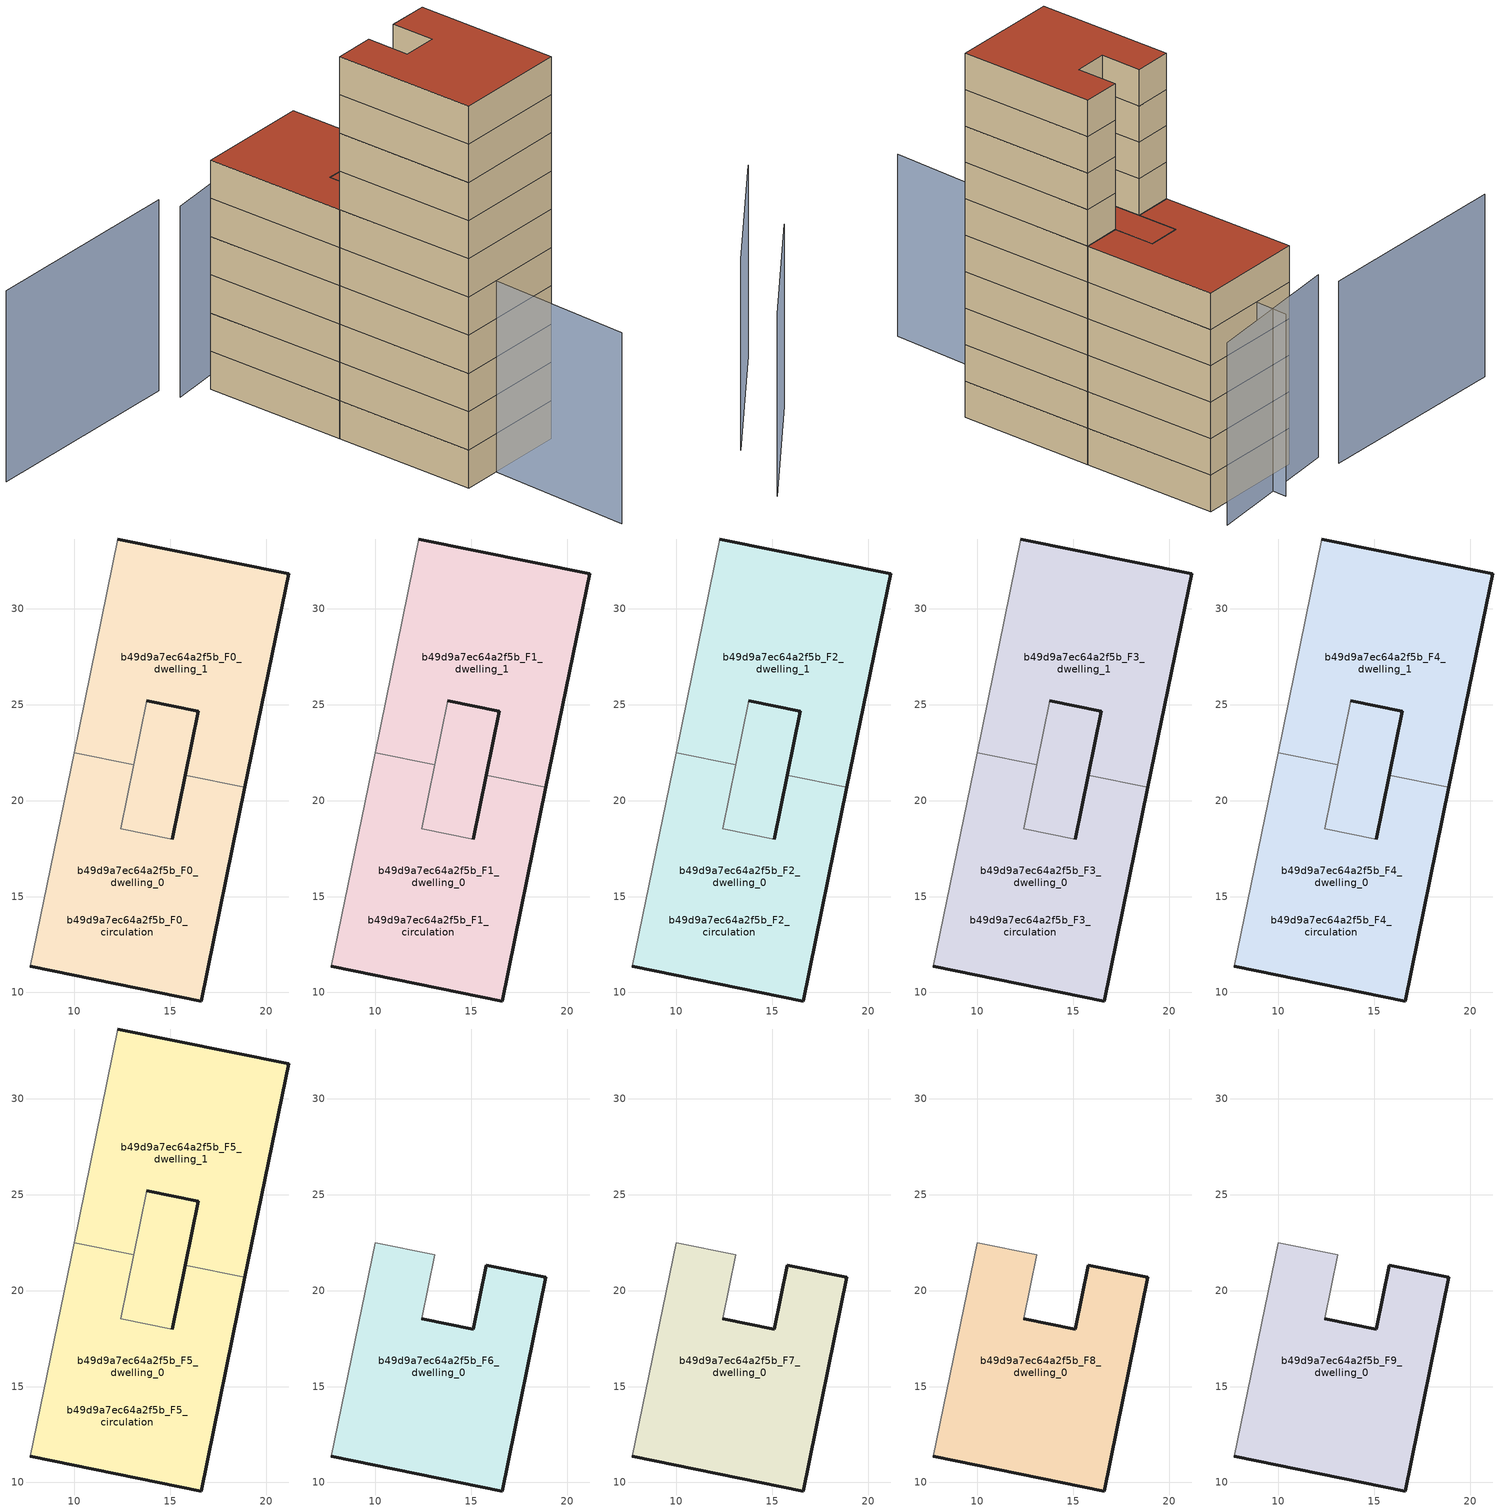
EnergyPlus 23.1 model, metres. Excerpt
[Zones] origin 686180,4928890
b49d9a7ec64a2f5b_F0_dwelling_0
 floor ground (EU_floor_Construction): 18.89,20.69 16.61,9.55 7.7,11.38 9.98,22.51 13.1,21.87 12.41,18.53 15.09,17.99 15.45,19.77 15.77,21.33 z0; 16.45,24.67 15.45,19.77 15.09,17.99 12.41,18.53 13.78,25.21 z0
 wall outside (EU_wall_Construction): 7.7,11.38 16.61,9.55 18.89,20.69 / 15.77,21.33 15.09,17.99 z0:3
 wall adiabatic (EU_wall_Construction): 12.41,18.53 13.1,21.87 / 9.98,22.51 7.7,11.38 z0:3
 wall to b49d9a7ec64a2f5b_F0_dwelling_1 (EU_wall_Construction): 18.89,20.69 15.77,21.33 / 13.1,21.87 9.98,22.51 z0:3
 wall to b49d9a7ec64a2f5b_F0_circulation (EU_wall_Construction): 15.09,17.99 12.41,18.53 z0:3
b49d9a7ec64a2f5b_F0_dwelling_1
 floor ground (EU_floor_Construction): 16.45,24.67 15.09,17.99 12.41,18.53 13.78,25.21 z0; 21.16,31.82 18.89,20.69 15.77,21.33 16.45,24.67 13.78,25.21 13.1,21.87 9.98,22.51 12.25,33.64 z0
 wall outside (EU_wall_Construction): 13.78,25.21 16.45,24.67 15.77,21.33 / 18.89,20.69 21.16,31.82 12.25,33.64 z0:3
 wall adiabatic (EU_wall_Construction): 12.25,33.64 9.98,22.51 / 13.1,21.87 13.78,25.21 z0:3
b49d9a7ec64a2f5b_F0_circulation
 floor ground (EU_floor_Construction): 18.89,20.69 16.61,9.55 7.7,11.38 9.98,22.51 13.1,21.87 12.41,18.53 15.09,17.99 15.45,19.77 15.77,21.33 z0; 16.45,24.67 15.37,19.39 15.09,17.99 12.41,18.53 13.78,25.21 z0; 21.16,31.82 18.89,20.69 15.77,21.33 16.45,24.67 13.78,25.21 13.1,21.87 9.98,22.51 12.25,33.64 z0
 wall outside (EU_wall_Construction): 15.09,17.99 16.45,24.67 13.78,25.21 z0:3
 wall adiabatic (EU_wall_Construction): 13.78,25.21 12.41,18.53 z0:3
b49d9a7ec64a2f5b_F1_dwelling_0
 floor outside (EU_floor_Construction): 18.89,20.69 16.61,9.55 7.7,11.38 9.98,22.51 13.1,21.87 12.41,18.53 15.09,17.99 15.45,19.77 15.77,21.33 z3
 floor to b49d9a7ec64a2f5b_F0_dwelling_0 (EU_floor_Construction): 16.45,24.67 15.53,20.18 15.26,18.85 15.09,17.99 12.41,18.53 13.78,25.21 z3
 wall outside (EU_wall_Construction): 7.7,11.38 16.61,9.55 18.89,20.69 / 15.77,21.33 15.09,17.99 z3:6
 wall adiabatic (EU_wall_Construction): 12.41,18.53 13.1,21.87 / 9.98,22.51 7.7,11.38 z3:6
 wall to b49d9a7ec64a2f5b_F1_dwelling_1 (EU_wall_Construction): 18.89,20.69 15.77,21.33 / 13.1,21.87 9.98,22.51 z3:6
 wall to b49d9a7ec64a2f5b_F1_circulation (EU_wall_Construction): 15.09,17.99 12.41,18.53 z3:6
b49d9a7ec64a2f5b_F1_dwelling_1
 floor to b49d9a7ec64a2f5b_F0_dwelling_1 (EU_floor_Construction): 21.16,31.82 18.89,20.69 15.77,21.33 16.45,24.67 13.78,25.21 13.1,21.87 9.98,22.51 12.25,33.64 z3; 16.45,24.67 15.09,17.99 12.41,18.53 13.78,25.21 z3
 wall outside (EU_wall_Construction): 13.78,25.21 16.45,24.67 15.77,21.33 / 18.89,20.69 21.16,31.82 12.25,33.64 z3:6
 wall adiabatic (EU_wall_Construction): 12.25,33.64 9.98,22.51 / 13.1,21.87 13.78,25.21 z3:6
b49d9a7ec64a2f5b_F1_circulation
 floor outside (EU_floor_Construction): 21.16,31.82 18.89,20.69 15.77,21.33 16.45,24.67 13.78,25.21 13.1,21.87 9.98,22.51 12.25,33.64 z3
 floor to b49d9a7ec64a2f5b_F0_circulation (EU_floor_Construction): 18.89,20.69 16.61,9.55 7.7,11.38 9.98,22.51 13.1,21.87 12.41,18.53 15.09,17.99 15.45,19.77 15.77,21.33 z3; 16.45,24.67 15.37,19.39 15.09,17.99 12.41,18.53 13.78,25.21 z3
 wall outside (EU_wall_Construction): 15.09,17.99 16.45,24.67 13.78,25.21 z3:6
 wall adiabatic (EU_wall_Construction): 13.78,25.21 12.41,18.53 z3:6
b49d9a7ec64a2f5b_F2_dwelling_0
 floor outside (EU_floor_Construction): 18.89,20.69 16.61,9.55 7.7,11.38 9.98,22.51 13.1,21.87 12.41,18.53 15.09,17.99 15.45,19.77 15.77,21.33 z6
 floor to b49d9a7ec64a2f5b_F1_dwelling_0 (EU_floor_Construction): 16.45,24.67 15.53,20.18 15.26,18.85 15.09,17.99 12.41,18.53 13.78,25.21 z6
 wall outside (EU_wall_Construction): 7.7,11.38 16.61,9.55 18.89,20.69 / 15.77,21.33 15.09,17.99 z6:9
 wall adiabatic (EU_wall_Construction): 12.41,18.53 13.1,21.87 / 9.98,22.51 7.7,11.38 z6:9
 wall to b49d9a7ec64a2f5b_F2_dwelling_1 (EU_wall_Construction): 18.89,20.69 15.77,21.33 / 13.1,21.87 9.98,22.51 z6:9
 wall to b49d9a7ec64a2f5b_F2_circulation (EU_wall_Construction): 15.09,17.99 12.41,18.53 z6:9
b49d9a7ec64a2f5b_F2_dwelling_1
 floor to b49d9a7ec64a2f5b_F1_dwelling_1 (EU_floor_Construction): 21.16,31.82 18.89,20.69 15.77,21.33 16.45,24.67 13.78,25.21 13.1,21.87 9.98,22.51 12.25,33.64 z6; 16.45,24.67 15.09,17.99 12.41,18.53 13.78,25.21 z6
 wall outside (EU_wall_Construction): 13.78,25.21 16.45,24.67 15.77,21.33 / 18.89,20.69 21.16,31.82 12.25,33.64 z6:9
 wall adiabatic (EU_wall_Construction): 12.25,33.64 9.98,22.51 / 13.1,21.87 13.78,25.21 z6:9
b49d9a7ec64a2f5b_F2_circulation
 floor outside (EU_floor_Construction): 21.16,31.82 18.89,20.69 15.77,21.33 16.45,24.67 13.78,25.21 13.1,21.87 9.98,22.51 12.25,33.64 z6
 floor to b49d9a7ec64a2f5b_F1_circulation (EU_floor_Construction): 18.89,20.69 16.61,9.55 7.7,11.38 9.98,22.51 13.1,21.87 12.41,18.53 15.09,17.99 15.45,19.77 15.77,21.33 z6; 16.45,24.67 15.37,19.39 15.09,17.99 12.41,18.53 13.78,25.21 z6
 wall outside (EU_wall_Construction): 15.09,17.99 16.45,24.67 13.78,25.21 z6:9
 wall adiabatic (EU_wall_Construction): 13.78,25.21 12.41,18.53 z6:9
b49d9a7ec64a2f5b_F3_dwelling_0
 floor outside (EU_floor_Construction): 18.89,20.69 16.61,9.55 7.7,11.38 9.98,22.51 13.1,21.87 12.41,18.53 15.09,17.99 15.45,19.77 15.77,21.33 z9
 floor to b49d9a7ec64a2f5b_F2_dwelling_0 (EU_floor_Construction): 16.45,24.67 15.53,20.18 15.26,18.85 15.09,17.99 12.41,18.53 13.78,25.21 z9
 wall outside (EU_wall_Construction): 7.7,11.38 16.61,9.55 18.89,20.69 / 15.77,21.33 15.09,17.99 z9:12
 wall adiabatic (EU_wall_Construction): 12.41,18.53 13.1,21.87 / 9.98,22.51 7.7,11.38 z9:12
 wall to b49d9a7ec64a2f5b_F3_dwelling_1 (EU_wall_Construction): 18.89,20.69 15.77,21.33 / 13.1,21.87 9.98,22.51 z9:12
 wall to b49d9a7ec64a2f5b_F3_circulation (EU_wall_Construction): 15.09,17.99 12.41,18.53 z9:12
b49d9a7ec64a2f5b_F3_dwelling_1
 floor to b49d9a7ec64a2f5b_F2_dwelling_1 (EU_floor_Construction): 21.16,31.82 18.89,20.69 15.77,21.33 16.45,24.67 13.78,25.21 13.1,21.87 9.98,22.51 12.25,33.64 z9; 16.45,24.67 15.09,17.99 12.41,18.53 13.78,25.21 z9
 wall outside (EU_wall_Construction): 13.78,25.21 16.45,24.67 15.77,21.33 / 18.89,20.69 21.16,31.82 12.25,33.64 z9:12
 wall adiabatic (EU_wall_Construction): 12.25,33.64 9.98,22.51 / 13.1,21.87 13.78,25.21 z9:12
b49d9a7ec64a2f5b_F3_circulation
 floor outside (EU_floor_Construction): 21.16,31.82 18.89,20.69 15.77,21.33 16.45,24.67 13.78,25.21 13.1,21.87 9.98,22.51 12.25,33.64 z9
 floor to b49d9a7ec64a2f5b_F2_circulation (EU_floor_Construction): 18.89,20.69 16.61,9.55 7.7,11.38 9.98,22.51 13.1,21.87 12.41,18.53 15.09,17.99 15.45,19.77 15.77,21.33 z9; 16.45,24.67 15.37,19.39 15.09,17.99 12.41,18.53 13.78,25.21 z9
 wall outside (EU_wall_Construction): 15.09,17.99 16.45,24.67 13.78,25.21 z9:12
 wall adiabatic (EU_wall_Construction): 13.78,25.21 12.41,18.53 z9:12
b49d9a7ec64a2f5b_F4_dwelling_0
 floor outside (EU_floor_Construction): 18.89,20.69 16.61,9.55 7.7,11.38 9.98,22.51 13.1,21.87 12.41,18.53 15.09,17.99 15.45,19.77 15.77,21.33 z12
 floor to b49d9a7ec64a2f5b_F3_dwelling_0 (EU_floor_Construction): 16.45,24.67 15.53,20.18 15.26,18.85 15.09,17.99 12.41,18.53 13.78,25.21 z12
 wall outside (EU_wall_Construction): 7.7,11.38 16.61,9.55 18.89,20.69 / 15.77,21.33 15.09,17.99 z12:15
 wall adiabatic (EU_wall_Construction): 12.41,18.53 13.1,21.87 / 9.98,22.51 7.7,11.38 z12:15
 wall to b49d9a7ec64a2f5b_F4_dwelling_1 (EU_wall_Construction): 18.89,20.69 15.77,21.33 / 13.1,21.87 9.98,22.51 z12:15
 wall to b49d9a7ec64a2f5b_F4_circulation (EU_wall_Construction): 15.09,17.99 12.41,18.53 z12:15
b49d9a7ec64a2f5b_F4_dwelling_1
 floor to b49d9a7ec64a2f5b_F3_dwelling_1 (EU_floor_Construction): 21.16,31.82 18.89,20.69 15.77,21.33 16.45,24.67 13.78,25.21 13.1,21.87 9.98,22.51 12.25,33.64 z12; 16.45,24.67 15.09,17.99 12.41,18.53 13.78,25.21 z12
 wall outside (EU_wall_Construction): 13.78,25.21 16.45,24.67 15.77,21.33 / 18.89,20.69 21.16,31.82 12.25,33.64 z12:15
 wall adiabatic (EU_wall_Construction): 12.25,33.64 9.98,22.51 / 13.1,21.87 13.78,25.21 z12:15
b49d9a7ec64a2f5b_F4_circulation
 floor outside (EU_floor_Construction): 21.16,31.82 18.89,20.69 15.77,21.33 16.45,24.67 13.78,25.21 13.1,21.87 9.98,22.51 12.25,33.64 z12
 floor to b49d9a7ec64a2f5b_F3_circulation (EU_floor_Construction): 18.89,20.69 16.61,9.55 7.7,11.38 9.98,22.51 13.1,21.87 12.41,18.53 15.09,17.99 15.45,19.77 15.77,21.33 z12; 16.45,24.67 15.37,19.39 15.09,17.99 12.41,18.53 13.78,25.21 z12
 wall outside (EU_wall_Construction): 15.09,17.99 16.45,24.67 13.78,25.21 z12:15
 wall adiabatic (EU_wall_Construction): 13.78,25.21 12.41,18.53 z12:15
b49d9a7ec64a2f5b_F5_dwelling_0
 floor outside (EU_floor_Construction): 18.89,20.69 16.61,9.55 7.7,11.38 9.98,22.51 13.1,21.87 12.41,18.53 15.09,17.99 15.45,19.77 15.77,21.33 z15
 floor to b49d9a7ec64a2f5b_F4_dwelling_0 (EU_floor_Construction): 16.45,24.67 15.53,20.18 15.26,18.85 15.09,17.99 12.41,18.53 13.78,25.21 z15
 wall outside (EU_wall_Construction): 7.7,11.38 16.61,9.55 18.89,20.69 / 15.77,21.33 15.09,17.99 z15:18
 wall adiabatic (EU_wall_Construction): 12.41,18.53 13.1,21.87 / 9.98,22.51 7.7,11.38 z15:18
 wall to b49d9a7ec64a2f5b_F5_dwelling_1 (EU_wall_Construction): 18.89,20.69 15.77,21.33 / 13.1,21.87 9.98,22.51 z15:18
 wall to b49d9a7ec64a2f5b_F5_circulation (EU_wall_Construction): 15.09,17.99 12.41,18.53 z15:18
 roof outside (EU_floor_Construction): 15.09,17.99 15.26,18.85 15.53,20.18 16.45,24.67 13.78,25.21 12.41,18.53 z18
b49d9a7ec64a2f5b_F5_dwelling_1
 floor to b49d9a7ec64a2f5b_F4_dwelling_1 (EU_floor_Construction): 21.16,31.82 18.89,20.69 15.77,21.33 16.45,24.67 13.78,25.21 13.1,21.87 9.98,22.51 12.25,33.64 z15; 16.45,24.67 15.09,17.99 12.41,18.53 13.78,25.21 z15
 wall outside (EU_wall_Construction): 13.78,25.21 16.45,24.67 15.77,21.33 / 18.89,20.69 21.16,31.82 12.25,33.64 z15:18
 wall adiabatic (EU_wall_Construction): 12.25,33.64 9.98,22.51 / 13.1,21.87 13.78,25.21 z15:18
 roof outside (EU_roof_Construction): 18.89,20.69 21.16,31.82 12.25,33.64 9.98,22.51 13.1,21.87 13.78,25.21 16.45,24.67 15.77,21.33 z18; 15.09,17.99 16.45,24.67 13.78,25.21 12.41,18.53 z18
b49d9a7ec64a2f5b_F5_circulation
 floor outside (EU_floor_Construction): 21.16,31.82 18.89,20.69 15.77,21.33 16.45,24.67 13.78,25.21 13.1,21.87 9.98,22.51 12.25,33.64 z15
 floor to b49d9a7ec64a2f5b_F4_circulation (EU_floor_Construction): 18.89,20.69 16.61,9.55 7.7,11.38 9.98,22.51 13.1,21.87 12.41,18.53 15.09,17.99 15.45,19.77 15.77,21.33 z15; 16.45,24.67 15.37,19.39 15.09,17.99 12.41,18.53 13.78,25.21 z15
 wall outside (EU_wall_Construction): 15.09,17.99 16.45,24.67 13.78,25.21 z15:18
 wall adiabatic (EU_wall_Construction): 13.78,25.21 12.41,18.53 z15:18
 roof outside (EU_roof_Construction): 15.09,17.99 15.37,19.39 16.45,24.67 13.78,25.21 12.41,18.53 z18; 16.61,9.55 18.89,20.69 15.77,21.33 15.45,19.77 15.09,17.99 12.41,18.53 13.1,21.87 9.98,22.51 7.7,11.38 z18; 18.89,20.69 21.16,31.82 12.25,33.64 9.98,22.51 13.1,21.87 13.78,25.21 16.45,24.67 15.77,21.33 z18
b49d9a7ec64a2f5b_F6_dwelling_0
 floor to b49d9a7ec64a2f5b_F5_dwelling_0 (EU_floor_Construction): 18.89,20.69 16.61,9.55 7.7,11.38 9.98,22.51 13.1,21.87 12.41,18.53 15.09,17.99 15.45,19.77 15.77,21.33 z18
 wall outside (EU_wall_Construction): 7.7,11.38 16.61,9.55 18.89,20.69 15.77,21.33 15.09,17.99 12.41,18.53 z18:21
 wall adiabatic (EU_wall_Construction): 12.41,18.53 13.1,21.87 9.98,22.51 7.7,11.38 z18:21
b49d9a7ec64a2f5b_F7_dwelling_0
 floor to b49d9a7ec64a2f5b_F6_dwelling_0 (EU_floor_Construction): 18.89,20.69 16.61,9.55 7.7,11.38 9.98,22.51 13.1,21.87 12.41,18.53 15.09,17.99 15.77,21.33 z21
 wall outside (EU_wall_Construction): 7.7,11.38 16.61,9.55 18.89,20.69 15.77,21.33 15.09,17.99 12.41,18.53 z21:24
 wall adiabatic (EU_wall_Construction): 12.41,18.53 13.1,21.87 9.98,22.51 7.7,11.38 z21:24
b49d9a7ec64a2f5b_F8_dwelling_0
 floor to b49d9a7ec64a2f5b_F7_dwelling_0 (EU_floor_Construction): 18.89,20.69 16.61,9.55 7.7,11.38 9.98,22.51 13.1,21.87 12.41,18.53 15.09,17.99 15.77,21.33 z24
 wall outside (EU_wall_Construction): 7.7,11.38 16.61,9.55 18.89,20.69 15.77,21.33 15.09,17.99 12.41,18.53 z24:27
 wall adiabatic (EU_wall_Construction): 12.41,18.53 13.1,21.87 9.98,22.51 7.7,11.38 z24:27
b49d9a7ec64a2f5b_F9_dwelling_0
 floor to b49d9a7ec64a2f5b_F8_dwelling_0 (EU_floor_Construction): 18.89,20.69 16.61,9.55 7.7,11.38 9.98,22.51 13.1,21.87 12.41,18.53 15.09,17.99 15.77,21.33 z27
 wall outside (EU_wall_Construction): 7.7,11.38 16.61,9.55 18.89,20.69 15.77,21.33 15.09,17.99 12.41,18.53 z27:30
 wall adiabatic (EU_wall_Construction): 12.41,18.53 13.1,21.87 9.98,22.51 7.7,11.38 z27:30
 roof outside (EU_roof_Construction): 16.61,9.55 18.89,20.69 15.77,21.33 15.09,17.99 12.41,18.53 13.1,21.87 9.98,22.51 7.7,11.38 z30
shading: 21.07,-2.82 33.31,2.86 / 16.65,35.6 7.95,-0.33 / 22.41,33.79 10.31,35.01 / 10.48,36.75 -5.95,40.18 z0:15
[Building]
EU S2 Campaign: North Axis=0; Terrain=City; Solar Distribution=FullExterior
[Site:Location]
Bologna: Latitude=44.5; Longitude=11.25; Time Zone=1; Elevation=37
[SizingPeriod:WeatherFileDays]
AnnualSizingPeriod: Begin Month=1; Begin Day of Month=1; End Month=12; End Day of Month=31; Day of Week for Start Day=Monday; Use Weather File Daylight Saving Period=No; Use Weather File Rain and Snow Indicators=No
[MATERIAL]
EU_InternalMass_Material: Roughness=MediumRough; Thickness=0.1; Conductivity=1; Density=1800; Specific Heat=900; Thermal Absorptance=0.9; Solar Absorptance=0.7; Visible Absorptance=0.7
[MATERIAL:NOMASS] Roughness=MediumRough; Thermal Absorptance=0.9; Solar Absorptance=0.7; Visible Absorptance=0.7
Name | Thermal Resistance
EU_wall_NoMass | 0.905828
EU_roof_NoMass | 0.37593
EU_floor_NoMass | 0.67114
[CONSTRUCTION]
EU_wall_Construction: EU_wall_NoMass
EU_roof_Construction: EU_roof_NoMass
EU_floor_Construction: EU_floor_NoMass
EU_InternalMass_Construction: EU_InternalMass_Material
[ZONE] Type=1; Multiplier=1; Ceiling Height=autocalculate; Floor Area=autocalculate; Part of Total Floor Area=Yes
Name | Volume
b49d9a7ec64a2f5b_F0_dwelling_0; b49d9a7ec64a2f5b_F1_dwelling_0; b49d9a7ec64a2f5b_F2_dwelling_0; b49d9a7ec64a2f5b_F3_dwelling_0; b49d9a7ec64a2f5b_F4_dwelling_0; b49d9a7ec64a2f5b_F5_dwelling_0 | 337.973
b49d9a7ec64a2f5b_F6_dwelling_0; b49d9a7ec64a2f5b_F7_dwelling_0; b49d9a7ec64a2f5b_F8_dwelling_0; b49d9a7ec64a2f5b_F9_dwelling_0 | 282.161
b49d9a7ec64a2f5b_F0_dwelling_1; b49d9a7ec64a2f5b_F1_dwelling_1; b49d9a7ec64a2f5b_F2_dwelling_1; b49d9a7ec64a2f5b_F3_dwelling_1; b49d9a7ec64a2f5b_F4_dwelling_1; b49d9a7ec64a2f5b_F5_dwelling_1 | 337.971
b49d9a7ec64a2f5b_F0_circulation; b49d9a7ec64a2f5b_F1_circulation; b49d9a7ec64a2f5b_F2_circulation; b49d9a7ec64a2f5b_F3_circulation; b49d9a7ec64a2f5b_F4_circulation; b49d9a7ec64a2f5b_F5_circulation | 620.134
[INTERNALMASS] Construction=EU_InternalMass_Construction
Name | Zone or ZoneList | Surface Area
b49d9a7ec64a2f5b_F0_dwelling_0_EU_InternalMass | b49d9a7ec64a2f5b_F0_dwelling_0 | 94.0536
b49d9a7ec64a2f5b_F0_dwelling_1_EU_InternalMass | b49d9a7ec64a2f5b_F0_dwelling_1 | 94.0536
b49d9a7ec64a2f5b_F1_dwelling_0_EU_InternalMass | b49d9a7ec64a2f5b_F1_dwelling_0 | 94.0536
b49d9a7ec64a2f5b_F1_dwelling_1_EU_InternalMass | b49d9a7ec64a2f5b_F1_dwelling_1 | 94.0536
b49d9a7ec64a2f5b_F2_dwelling_0_EU_InternalMass | b49d9a7ec64a2f5b_F2_dwelling_0 | 94.0536
b49d9a7ec64a2f5b_F2_dwelling_1_EU_InternalMass | b49d9a7ec64a2f5b_F2_dwelling_1 | 94.0536
b49d9a7ec64a2f5b_F3_dwelling_0_EU_InternalMass | b49d9a7ec64a2f5b_F3_dwelling_0 | 94.0536
b49d9a7ec64a2f5b_F3_dwelling_1_EU_InternalMass | b49d9a7ec64a2f5b_F3_dwelling_1 | 94.0536
b49d9a7ec64a2f5b_F4_dwelling_0_EU_InternalMass | b49d9a7ec64a2f5b_F4_dwelling_0 | 94.0536
b49d9a7ec64a2f5b_F4_dwelling_1_EU_InternalMass | b49d9a7ec64a2f5b_F4_dwelling_1 | 94.0536
b49d9a7ec64a2f5b_F5_dwelling_0_EU_InternalMass | b49d9a7ec64a2f5b_F5_dwelling_0 | 94.0536
b49d9a7ec64a2f5b_F5_dwelling_1_EU_InternalMass | b49d9a7ec64a2f5b_F5_dwelling_1 | 94.0536
b49d9a7ec64a2f5b_F6_dwelling_0_EU_InternalMass | b49d9a7ec64a2f5b_F6_dwelling_0 | 206.711
b49d9a7ec64a2f5b_F7_dwelling_0_EU_InternalMass | b49d9a7ec64a2f5b_F7_dwelling_0 | 206.711
b49d9a7ec64a2f5b_F8_dwelling_0_EU_InternalMass | b49d9a7ec64a2f5b_F8_dwelling_0 | 206.711
b49d9a7ec64a2f5b_F9_dwelling_0_EU_InternalMass | b49d9a7ec64a2f5b_F9_dwelling_0 | 206.711
[OTHEREQUIPMENT] Fuel Type=Electricity; Design Level Calculation Method=Watts/Area; Power per Zone Floor Area=1; Fraction Latent=0; Fraction Radiant=0; Fraction Lost=0; Carbon Dioxide Generation Rate=0; EndUse Subcategory=EU_Step8_InternalGains
Name | Zone or ZoneList or Space or SpaceList | Schedule
EU_Step8_InternalGain_b49d9a7ec64a2f5b_F0_dwelling_0_f000 | b49d9a7ec64a2f5b_F0_dwelling_0 | EU_Step8_GainSchedule_b49d9a7ec64a2f5b_F0_dwelling_0_f000
EU_Step8_InternalGain_b49d9a7ec64a2f5b_F0_dwelling_1_f000 | b49d9a7ec64a2f5b_F0_dwelling_1 | EU_Step8_GainSchedule_b49d9a7ec64a2f5b_F0_dwelling_1_f000
EU_Step8_InternalGain_b49d9a7ec64a2f5b_F1_dwelling_0_f000 | b49d9a7ec64a2f5b_F1_dwelling_0 | EU_Step8_GainSchedule_b49d9a7ec64a2f5b_F1_dwelling_0_f000
EU_Step8_InternalGain_b49d9a7ec64a2f5b_F1_dwelling_1_f000 | b49d9a7ec64a2f5b_F1_dwelling_1 | EU_Step8_GainSchedule_b49d9a7ec64a2f5b_F1_dwelling_1_f000
EU_Step8_InternalGain_b49d9a7ec64a2f5b_F2_dwelling_0_f000 | b49d9a7ec64a2f5b_F2_dwelling_0 | EU_Step8_GainSchedule_b49d9a7ec64a2f5b_F2_dwelling_0_f000
EU_Step8_InternalGain_b49d9a7ec64a2f5b_F2_dwelling_1_f000 | b49d9a7ec64a2f5b_F2_dwelling_1 | EU_Step8_GainSchedule_b49d9a7ec64a2f5b_F2_dwelling_1_f000
EU_Step8_InternalGain_b49d9a7ec64a2f5b_F3_dwelling_0_f000 | b49d9a7ec64a2f5b_F3_dwelling_0 | EU_Step8_GainSchedule_b49d9a7ec64a2f5b_F3_dwelling_0_f000
EU_Step8_InternalGain_b49d9a7ec64a2f5b_F3_dwelling_1_f000 | b49d9a7ec64a2f5b_F3_dwelling_1 | EU_Step8_GainSchedule_b49d9a7ec64a2f5b_F3_dwelling_1_f000
EU_Step8_InternalGain_b49d9a7ec64a2f5b_F4_dwelling_0_f000 | b49d9a7ec64a2f5b_F4_dwelling_0 | EU_Step8_GainSchedule_b49d9a7ec64a2f5b_F4_dwelling_0_f000
EU_Step8_InternalGain_b49d9a7ec64a2f5b_F4_dwelling_1_f000 | b49d9a7ec64a2f5b_F4_dwelling_1 | EU_Step8_GainSchedule_b49d9a7ec64a2f5b_F4_dwelling_1_f000
EU_Step8_InternalGain_b49d9a7ec64a2f5b_F5_dwelling_0_f000 | b49d9a7ec64a2f5b_F5_dwelling_0 | EU_Step8_GainSchedule_b49d9a7ec64a2f5b_F5_dwelling_0_f000
EU_Step8_InternalGain_b49d9a7ec64a2f5b_F5_dwelling_1_f000 | b49d9a7ec64a2f5b_F5_dwelling_1 | EU_Step8_GainSchedule_b49d9a7ec64a2f5b_F5_dwelling_1_f000
EU_Step8_InternalGain_b49d9a7ec64a2f5b_F6_dwelling_0_f000 | b49d9a7ec64a2f5b_F6_dwelling_0 | EU_Step8_GainSchedule_b49d9a7ec64a2f5b_F6_dwelling_0_f000
EU_Step8_InternalGain_b49d9a7ec64a2f5b_F7_dwelling_0_f000 | b49d9a7ec64a2f5b_F7_dwelling_0 | EU_Step8_GainSchedule_b49d9a7ec64a2f5b_F7_dwelling_0_f000
EU_Step8_InternalGain_b49d9a7ec64a2f5b_F8_dwelling_0_f000 | b49d9a7ec64a2f5b_F8_dwelling_0 | EU_Step8_GainSchedule_b49d9a7ec64a2f5b_F8_dwelling_0_f000
EU_Step8_InternalGain_b49d9a7ec64a2f5b_F9_dwelling_0_f000 | b49d9a7ec64a2f5b_F9_dwelling_0 | EU_Step8_GainSchedule_b49d9a7ec64a2f5b_F9_dwelling_0_f000
[ZONEINFILTRATION:DESIGNFLOWRATE] Schedule=EU_AlwaysOn; Design Flow Rate Calculation Method=Flow/Area; Flow Rate per Floor Area=0.0005; Constant Term Coefficient=1; Temperature Term Coefficient=0; Velocity Term Coefficient=0; Velocity Squared Term Coefficient=0
Name | Zone or ZoneList or Space or SpaceList
EU_Circulation_Infiltration_b49d9a7ec64a2f5b_F0_circulation | b49d9a7ec64a2f5b_F0_circulation
EU_Circulation_Infiltration_b49d9a7ec64a2f5b_F1_circulation | b49d9a7ec64a2f5b_F1_circulation
EU_Circulation_Infiltration_b49d9a7ec64a2f5b_F2_circulation | b49d9a7ec64a2f5b_F2_circulation
EU_Circulation_Infiltration_b49d9a7ec64a2f5b_F3_circulation | b49d9a7ec64a2f5b_F3_circulation
EU_Circulation_Infiltration_b49d9a7ec64a2f5b_F4_circulation | b49d9a7ec64a2f5b_F4_circulation
EU_Circulation_Infiltration_b49d9a7ec64a2f5b_F5_circulation | b49d9a7ec64a2f5b_F5_circulation
[ZONEVENTILATION:DESIGNFLOWRATE] Schedule=EU_AlwaysOn; Design Flow Rate Calculation Method=AirChanges/Hour; Air Changes per Hour=0.73129; Ventilation Type=Natural; Fan Pressure Rise=0; Fan Total Efficiency=1; Constant Term Coefficient=1; Temperature Term Coefficient=0; Velocity Term Coefficient=0; Velocity Squared Term Coefficient=0; Minimum Indoor Temperature=-100; Maximum Indoor Temperature=100; Delta Temperature=-100; Minimum Outdoor Temperature=-100; Maximum Outdoor Temperature=100; Maximum Wind Speed=40
Name | Zone or ZoneList or Space or SpaceList
EU_ConstantAir_b49d9a7ec64a2f5b_F0_dwelling_0 | b49d9a7ec64a2f5b_F0_dwelling_0
EU_ConstantAir_b49d9a7ec64a2f5b_F0_dwelling_1 | b49d9a7ec64a2f5b_F0_dwelling_1
EU_ConstantAir_b49d9a7ec64a2f5b_F1_dwelling_0 | b49d9a7ec64a2f5b_F1_dwelling_0
EU_ConstantAir_b49d9a7ec64a2f5b_F1_dwelling_1 | b49d9a7ec64a2f5b_F1_dwelling_1
EU_ConstantAir_b49d9a7ec64a2f5b_F2_dwelling_0 | b49d9a7ec64a2f5b_F2_dwelling_0
EU_ConstantAir_b49d9a7ec64a2f5b_F2_dwelling_1 | b49d9a7ec64a2f5b_F2_dwelling_1
EU_ConstantAir_b49d9a7ec64a2f5b_F3_dwelling_0 | b49d9a7ec64a2f5b_F3_dwelling_0
EU_ConstantAir_b49d9a7ec64a2f5b_F3_dwelling_1 | b49d9a7ec64a2f5b_F3_dwelling_1
EU_ConstantAir_b49d9a7ec64a2f5b_F4_dwelling_0 | b49d9a7ec64a2f5b_F4_dwelling_0
EU_ConstantAir_b49d9a7ec64a2f5b_F4_dwelling_1 | b49d9a7ec64a2f5b_F4_dwelling_1
EU_ConstantAir_b49d9a7ec64a2f5b_F5_dwelling_0 | b49d9a7ec64a2f5b_F5_dwelling_0
EU_ConstantAir_b49d9a7ec64a2f5b_F5_dwelling_1 | b49d9a7ec64a2f5b_F5_dwelling_1
EU_ConstantAir_b49d9a7ec64a2f5b_F6_dwelling_0 | b49d9a7ec64a2f5b_F6_dwelling_0
EU_ConstantAir_b49d9a7ec64a2f5b_F7_dwelling_0 | b49d9a7ec64a2f5b_F7_dwelling_0
EU_ConstantAir_b49d9a7ec64a2f5b_F8_dwelling_0 | b49d9a7ec64a2f5b_F8_dwelling_0
EU_ConstantAir_b49d9a7ec64a2f5b_F9_dwelling_0 | b49d9a7ec64a2f5b_F9_dwelling_0
[HVACTEMPLATE:THERMOSTAT] Constant Heating Setpoint=20; Constant Cooling Setpoint=50
EU_HeatOnly_b49d9a7ec64a2f5b_F0_dwelling_0; EU_HeatOnly_b49d9a7ec64a2f5b_F0_dwelling_1; EU_HeatOnly_b49d9a7ec64a2f5b_F1_dwelling_0; EU_HeatOnly_b49d9a7ec64a2f5b_F1_dwelling_1; EU_HeatOnly_b49d9a7ec64a2f5b_F2_dwelling_0; EU_HeatOnly_b49d9a7ec64a2f5b_F2_dwelling_1; EU_HeatOnly_b49d9a7ec64a2f5b_F3_dwelling_0; EU_HeatOnly_b49d9a7ec64a2f5b_F3_dwelling_1; EU_HeatOnly_b49d9a7ec64a2f5b_F4_dwelling_0; EU_HeatOnly_b49d9a7ec64a2f5b_F4_dwelling_1; EU_HeatOnly_b49d9a7ec64a2f5b_F5_dwelling_0; EU_HeatOnly_b49d9a7ec64a2f5b_F5_dwelling_1; EU_HeatOnly_b49d9a7ec64a2f5b_F6_dwelling_0; EU_HeatOnly_b49d9a7ec64a2f5b_F7_dwelling_0; EU_HeatOnly_b49d9a7ec64a2f5b_F8_dwelling_0; EU_HeatOnly_b49d9a7ec64a2f5b_F9_dwelling_0
[HVACTEMPLATE:ZONE:IDEALLOADSAIRSYSTEM] System Availability Schedule=EU_AlwaysOn; Maximum Heating Supply Air Temperature=50; Minimum Cooling Supply Air Temperature=13; Maximum Heating Supply Air Humidity Ratio=0.0156; Minimum Cooling Supply Air Humidity Ratio=0.0077; Heating Limit=NoLimit; Cooling Limit=NoLimit; Heating Availability Schedule=EU_AlwaysOn; Cooling Availability Schedule=EU_CoolingOff; Dehumidification Control Type=ConstantSensibleHeatRatio; Cooling Sensible Heat Ratio=0.7; Dehumidification Setpoint=60; Humidification Control Type=None; Humidification Setpoint=30; Outdoor Air Method=None; Outdoor Air Flow Rate per Person=0.00944; Outdoor Air Flow Rate per Zone Floor Area=0; Outdoor Air Flow Rate per Zone=0; Demand Controlled Ventilation Type=None; Outdoor Air Economizer Type=NoEconomizer; Heat Recovery Type=None; Sensible Heat Recovery Effectiveness=0.7; Latent Heat Recovery Effectiveness=0.65
Name | Template Thermostat
b49d9a7ec64a2f5b_F0_dwelling_0 | EU_HeatOnly_b49d9a7ec64a2f5b_F0_dwelling_0
b49d9a7ec64a2f5b_F0_dwelling_1 | EU_HeatOnly_b49d9a7ec64a2f5b_F0_dwelling_1
b49d9a7ec64a2f5b_F1_dwelling_0 | EU_HeatOnly_b49d9a7ec64a2f5b_F1_dwelling_0
b49d9a7ec64a2f5b_F1_dwelling_1 | EU_HeatOnly_b49d9a7ec64a2f5b_F1_dwelling_1
b49d9a7ec64a2f5b_F2_dwelling_0 | EU_HeatOnly_b49d9a7ec64a2f5b_F2_dwelling_0
b49d9a7ec64a2f5b_F2_dwelling_1 | EU_HeatOnly_b49d9a7ec64a2f5b_F2_dwelling_1
b49d9a7ec64a2f5b_F3_dwelling_0 | EU_HeatOnly_b49d9a7ec64a2f5b_F3_dwelling_0
b49d9a7ec64a2f5b_F3_dwelling_1 | EU_HeatOnly_b49d9a7ec64a2f5b_F3_dwelling_1
b49d9a7ec64a2f5b_F4_dwelling_0 | EU_HeatOnly_b49d9a7ec64a2f5b_F4_dwelling_0
b49d9a7ec64a2f5b_F4_dwelling_1 | EU_HeatOnly_b49d9a7ec64a2f5b_F4_dwelling_1
b49d9a7ec64a2f5b_F5_dwelling_0 | EU_HeatOnly_b49d9a7ec64a2f5b_F5_dwelling_0
b49d9a7ec64a2f5b_F5_dwelling_1 | EU_HeatOnly_b49d9a7ec64a2f5b_F5_dwelling_1
b49d9a7ec64a2f5b_F6_dwelling_0 | EU_HeatOnly_b49d9a7ec64a2f5b_F6_dwelling_0
b49d9a7ec64a2f5b_F7_dwelling_0 | EU_HeatOnly_b49d9a7ec64a2f5b_F7_dwelling_0
b49d9a7ec64a2f5b_F8_dwelling_0 | EU_HeatOnly_b49d9a7ec64a2f5b_F8_dwelling_0
b49d9a7ec64a2f5b_F9_dwelling_0 | EU_HeatOnly_b49d9a7ec64a2f5b_F9_dwelling_0
[SIZING:ZONE] Zone Cooling Design Supply Air Temperature Input Method=SupplyAirTemperature; Zone Cooling Design Supply Air Temperature=13; Zone Heating Design Supply Air Temperature Input Method=SupplyAirTemperature; Zone Heating Design Supply Air Temperature=50; Zone Cooling Design Supply Air Humidity Ratio=0.008; Zone Heating Design Supply Air Humidity Ratio=0.008; Cooling Design Air Flow Method=DesignDay; Cooling Design Air Flow Rate=0; Cooling Minimum Air Flow per Zone Floor Area=0.000762; Cooling Minimum Air Flow=0; Cooling Minimum Air Flow Fraction=0.2; Heating Design Air Flow Method=DesignDay; Heating Design Air Flow Rate=0; Heating Maximum Air Flow per Zone Floor Area=0.002032; Heating Maximum Air Flow=0.141576; Heating Maximum Air Flow Fraction=0.3; Account for Dedicated Outdoor Air System=No; Dedicated Outdoor Air System Control Strategy=NeutralSupplyAir; Dedicated Outdoor Air Low Setpoint Temperature for Design=autosize; Dedicated Outdoor Air High Setpoint Temperature for Design=autosize; Zone Load Sizing Method=Sensible Load Only No Latent Load; Zone Latent Cooling Design Supply Air Humidity Ratio Input Method=HumidityRatioDifference; Zone Cooling Design Supply Air Humidity Ratio Difference=0.005; Zone Latent Heating Design Supply Air Humidity Ratio Input Method=HumidityRatioDifference; Zone Humidification Design Supply Air Humidity Ratio Difference=0.005
b49d9a7ec64a2f5b_F0_dwelling_0; b49d9a7ec64a2f5b_F0_dwelling_1; b49d9a7ec64a2f5b_F1_dwelling_0; b49d9a7ec64a2f5b_F1_dwelling_1; b49d9a7ec64a2f5b_F2_dwelling_0; b49d9a7ec64a2f5b_F2_dwelling_1; b49d9a7ec64a2f5b_F3_dwelling_0; b49d9a7ec64a2f5b_F3_dwelling_1; b49d9a7ec64a2f5b_F4_dwelling_0; b49d9a7ec64a2f5b_F4_dwelling_1; b49d9a7ec64a2f5b_F5_dwelling_0; b49d9a7ec64a2f5b_F5_dwelling_1; b49d9a7ec64a2f5b_F6_dwelling_0; b49d9a7ec64a2f5b_F7_dwelling_0; b49d9a7ec64a2f5b_F8_dwelling_0; b49d9a7ec64a2f5b_F9_dwelling_0
[SCHEDULE:CONSTANT]
Name | Hourly Value
EU_AlwaysOn | 1
EU_CoolingOff | 0
[SCHEDULE:FILE] Column Number=1; Rows to Skip at Top=0; Number of Hours of Data=8760; Column Separator=Comma; Interpolate to Timestep=No; Minutes per Item=60; Adjust Schedule for Daylight Savings=Yes
Name | File
EU_Step8_GainSchedule_b49d9a7ec64a2f5b_F0_dwelling_0_f000 | ../../schedules/b49d9a7ec64a2f5b/b49d9a7ec64a2f5b_F0_dwelling_0_f000_gain.csv
EU_Step8_GainSchedule_b49d9a7ec64a2f5b_F0_dwelling_1_f000 | ../../schedules/b49d9a7ec64a2f5b/b49d9a7ec64a2f5b_F0_dwelling_1_f000_gain.csv
EU_Step8_GainSchedule_b49d9a7ec64a2f5b_F1_dwelling_0_f000 | ../../schedules/b49d9a7ec64a2f5b/b49d9a7ec64a2f5b_F1_dwelling_0_f000_gain.csv
EU_Step8_GainSchedule_b49d9a7ec64a2f5b_F1_dwelling_1_f000 | ../../schedules/b49d9a7ec64a2f5b/b49d9a7ec64a2f5b_F1_dwelling_1_f000_gain.csv
EU_Step8_GainSchedule_b49d9a7ec64a2f5b_F2_dwelling_0_f000 | ../../schedules/b49d9a7ec64a2f5b/b49d9a7ec64a2f5b_F2_dwelling_0_f000_gain.csv
EU_Step8_GainSchedule_b49d9a7ec64a2f5b_F2_dwelling_1_f000 | ../../schedules/b49d9a7ec64a2f5b/b49d9a7ec64a2f5b_F2_dwelling_1_f000_gain.csv
EU_Step8_GainSchedule_b49d9a7ec64a2f5b_F3_dwelling_0_f000 | ../../schedules/b49d9a7ec64a2f5b/b49d9a7ec64a2f5b_F3_dwelling_0_f000_gain.csv
EU_Step8_GainSchedule_b49d9a7ec64a2f5b_F3_dwelling_1_f000 | ../../schedules/b49d9a7ec64a2f5b/b49d9a7ec64a2f5b_F3_dwelling_1_f000_gain.csv
EU_Step8_GainSchedule_b49d9a7ec64a2f5b_F4_dwelling_0_f000 | ../../schedules/b49d9a7ec64a2f5b/b49d9a7ec64a2f5b_F4_dwelling_0_f000_gain.csv
EU_Step8_GainSchedule_b49d9a7ec64a2f5b_F4_dwelling_1_f000 | ../../schedules/b49d9a7ec64a2f5b/b49d9a7ec64a2f5b_F4_dwelling_1_f000_gain.csv
EU_Step8_GainSchedule_b49d9a7ec64a2f5b_F5_dwelling_0_f000 | ../../schedules/b49d9a7ec64a2f5b/b49d9a7ec64a2f5b_F5_dwelling_0_f000_gain.csv
EU_Step8_GainSchedule_b49d9a7ec64a2f5b_F5_dwelling_1_f000 | ../../schedules/b49d9a7ec64a2f5b/b49d9a7ec64a2f5b_F5_dwelling_1_f000_gain.csv
EU_Step8_GainSchedule_b49d9a7ec64a2f5b_F6_dwelling_0_f000 | ../../schedules/b49d9a7ec64a2f5b/b49d9a7ec64a2f5b_F6_dwelling_0_f000_gain.csv
EU_Step8_GainSchedule_b49d9a7ec64a2f5b_F7_dwelling_0_f000 | ../../schedules/b49d9a7ec64a2f5b/b49d9a7ec64a2f5b_F7_dwelling_0_f000_gain.csv
EU_Step8_GainSchedule_b49d9a7ec64a2f5b_F8_dwelling_0_f000 | ../../schedules/b49d9a7ec64a2f5b/b49d9a7ec64a2f5b_F8_dwelling_0_f000_gain.csv
EU_Step8_GainSchedule_b49d9a7ec64a2f5b_F9_dwelling_0_f000 | ../../schedules/b49d9a7ec64a2f5b/b49d9a7ec64a2f5b_F9_dwelling_0_f000_gain.csv
